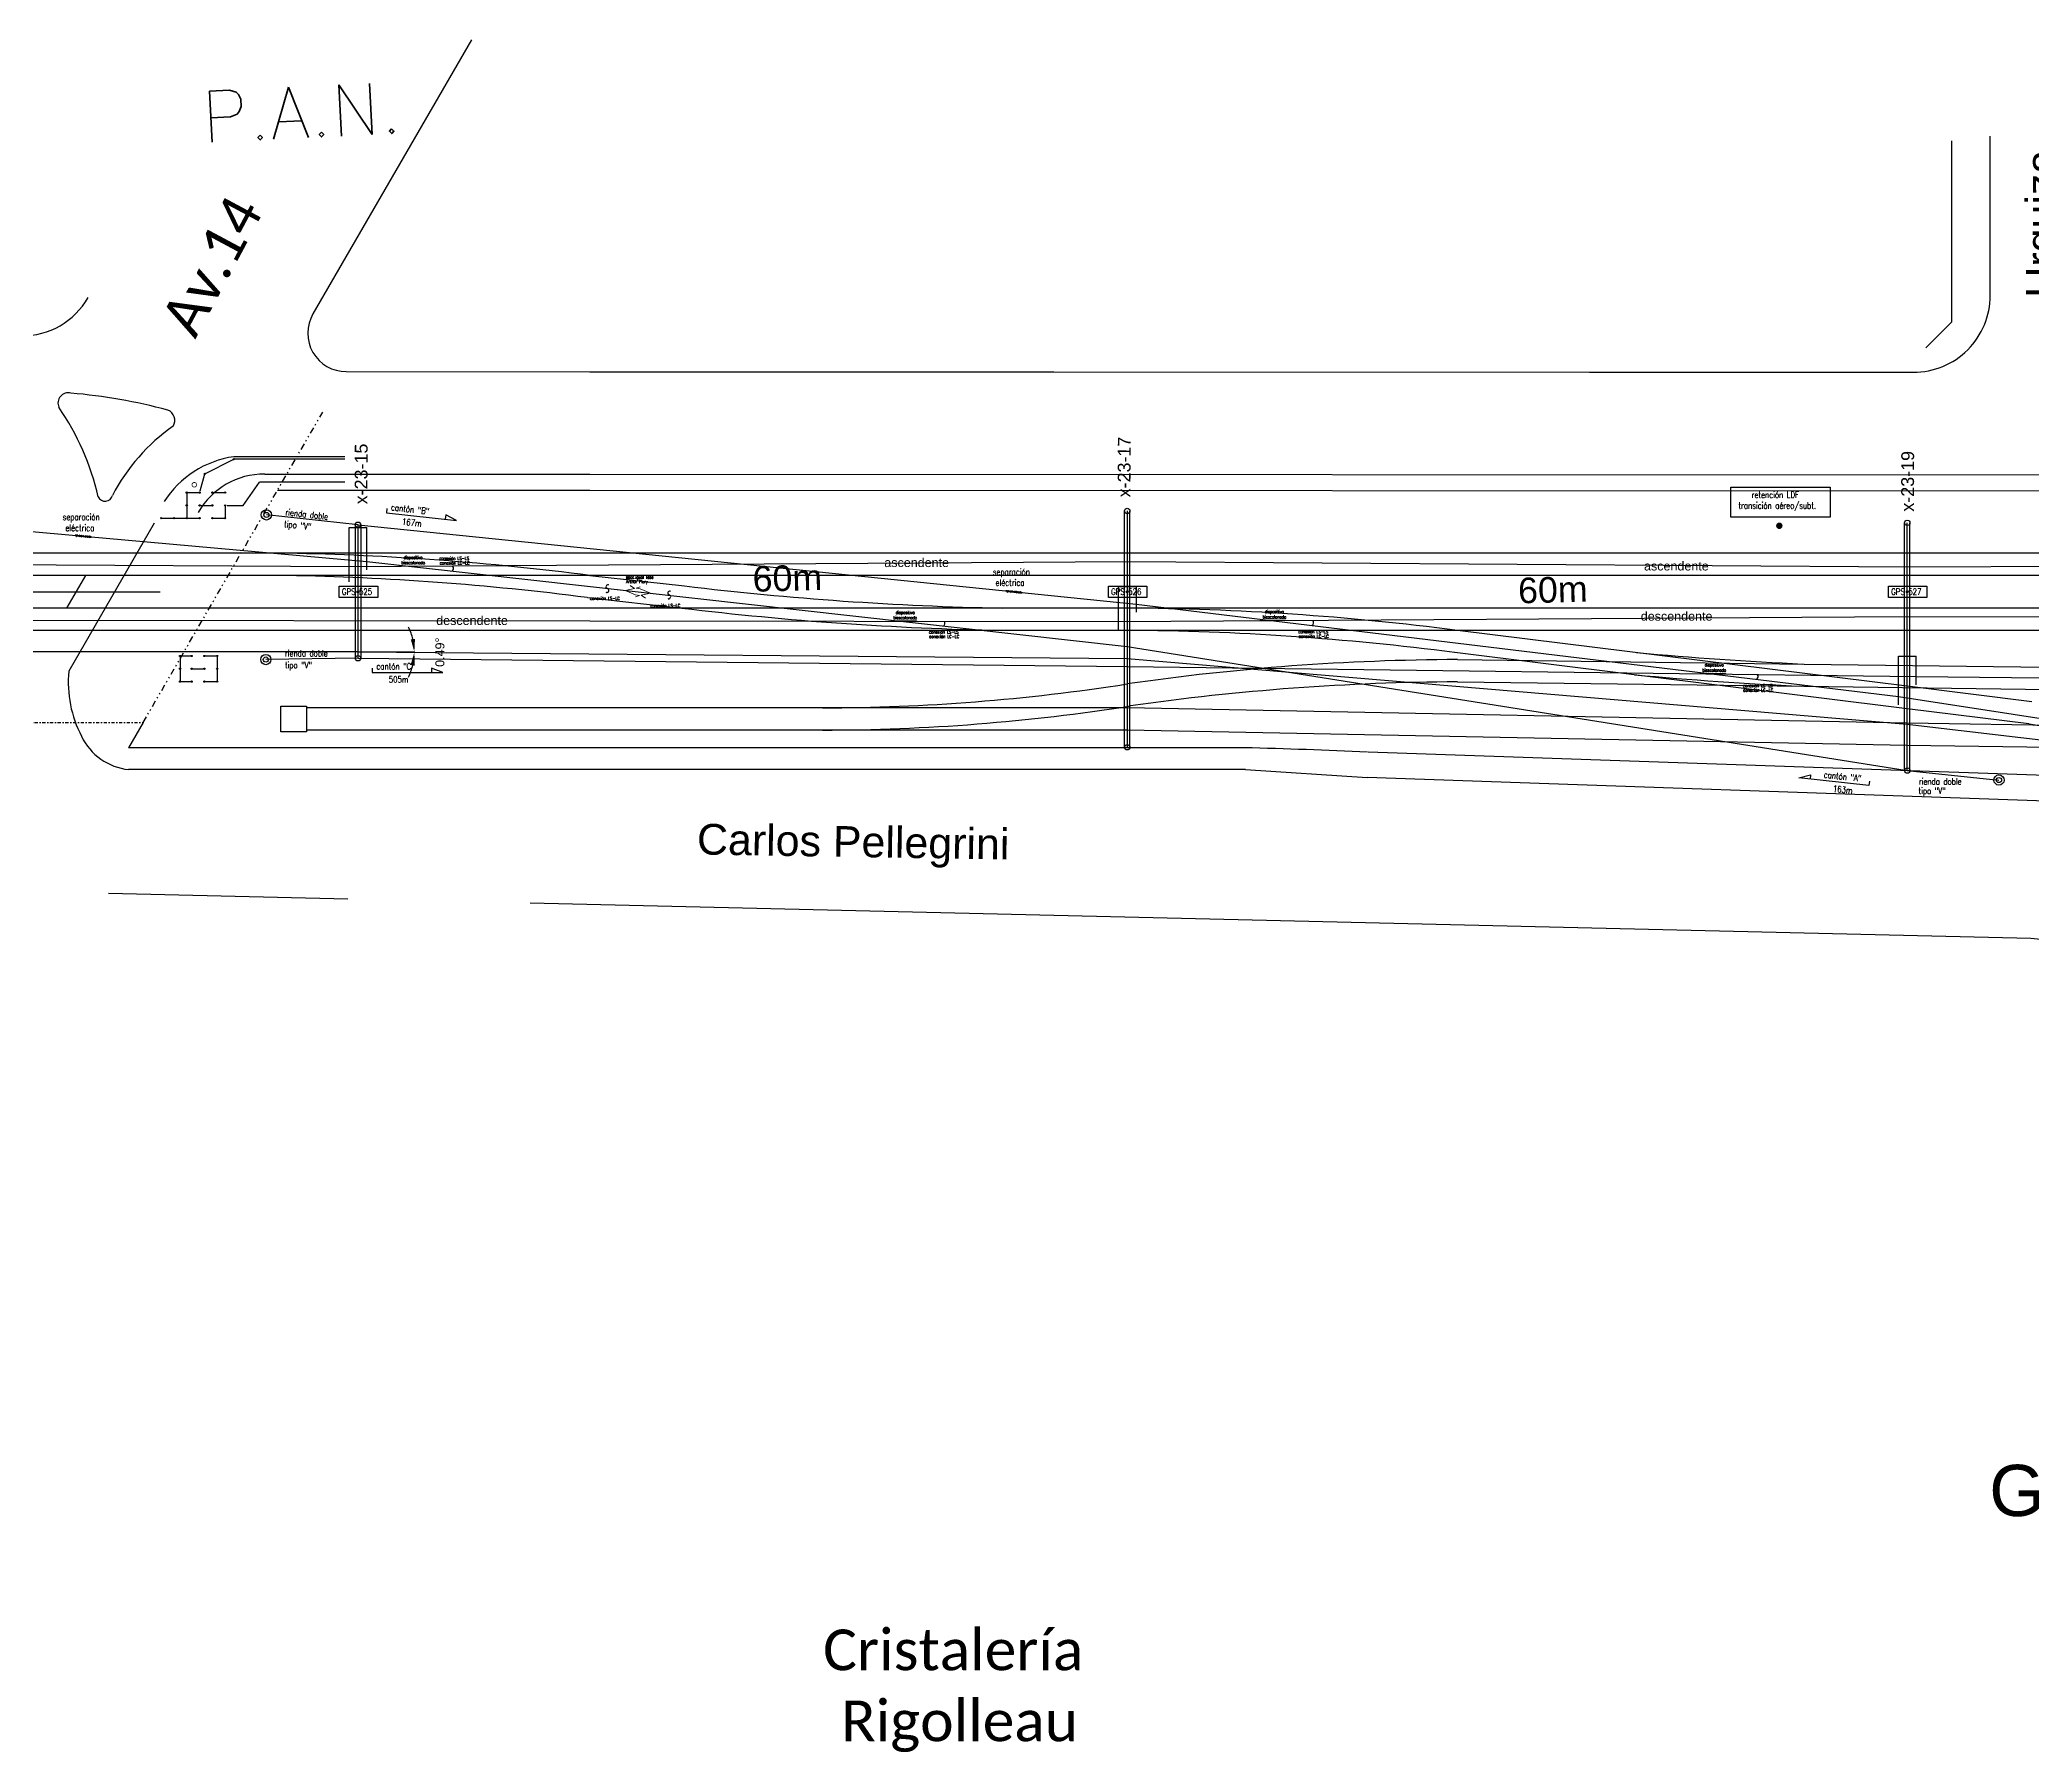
# Model space of a CAD drawing. Header units: millimetres. Extents: x 1022 to 1719, y 1617 to 1798.
# Drawn here: x 1106.4 to 1262, y 1619.8 to 1753.5 of the extents above; entities that cross this region are included whole.
import ezdxf

# ---------------------------------------------------------------- set-up
doc = ezdxf.new("R2010")
doc.units = ezdxf.units.MM
for name, pattern in [('CENTER', [50.8, 31.75, -6.35, 6.35, -6.35]), ('DASHDOT2', [0.5, 0.25, -0.125, 0, -0.125]), ('DIVIDE', [1.25, 0.5, -0.25, 0, -0.25, 0, -0.25])]:
    doc.linetypes.add(name, pattern=pattern)
doc.layers.add('02 L d C', color=7, linetype='Continuous', lineweight=5)
for name, color, linetype in [('CALLES', 8, 'Continuous'), ('LIMITE', 8, 'DASHDOT2'), ('LINEA_02', 8, 'Continuous'), ('longitud vano', 7, 'Continuous'), ('n° de postación', 1, 'Continuous'), ('pórticos', 4, 'Continuous'), ('seccionador misma fase', 7, 'Continuous'), ('textos', 7, 'Continuous'), ('Textos catenaria', 7, 'Continuous'), ('TITULOS', 8, 'DIVIDE'), ('vías', 8, 'Continuous')]:
    doc.layers.add(name, color=color, linetype=linetype)
doc.styles.add('progresivas', font='calibri.ttf')
doc.styles.add('ROMANS', font='arial.ttf', dxfattribs={"width": 0.7})
doc.styles.add('SANS', font='sanss___.ttf')
doc.styles.add('SIMPLEX', font='simplex.shx', dxfattribs={"width": 0.75})
doc.linetypes.add('FENCELINE1', pattern='A,6.35,-2.54,[133,ltypeshp.shx,S=2.54,R=0,X=-2.54,Y=0],-2.54,25.4', length=36.83)
doc.linetypes.add('FENCELINE2', pattern='A,0.25,-0.1,[132,ltypeshp.shx,S=0.1,R=0,X=-0.1,Y=0],-0.1,1', length=1.45)
doc.dimstyles.new('COTA-100', dxfattribs={"dimtxt": 0.7, "dimasz": 1, "dimexe": 0, "dimexo": 0, "dimgap": 0.25, "dimtad": 1, "dimzin": 0, "dimdsep": 46, "dimtxsty": 'SANS', "dimcen": 0.5, "dimclrd": 256, "dimclre": 256, "dimclrt": 256, "dimazin": 0, "dimtm": 1e-09, "dimtfac": 0.714286, "dimtmove": 2, "dimatfit": 2, "dimfxl": 0, "dimtolj": 1, "dimtzin": 0, "dimarcsym": 0})

# ---------------------------------------------------------------- blocks, each defined once
blk = doc.blocks.new('esquinero')
for p, q in [((-4.27, 0.66), (-2, 1.8)), ((6.66, 2), (-2, 2)), ((6.66, 1.8), (-2, 1.8)), ((-4.64, -0.66), (-4.27, 0.66)), ((-5.68, -0.8), (-5.68, -1.8)), ((-5.68, -0.8), (-4.68, -0.8)), ((-3.68, -0.8), (-2.68, -0.8)), ((-7.68, -2.8), (-6.68, -2.8)), ((-6.68, -2.8), (-5.68, -2.8)), ((-5.68, -1.8), (-5.68, -2.8)), ((-5.68, -2.8), (-4.68, -2.8)), ((-4.68, -1.8), (-3.68, -1.8)), ((-3.68, -2.8), (-2.68, -2.8)), ((-2.68, -1.8), (-2.68, -2.8))]:
    blk.add_line(p, q)
at = {"linetype": 'FENCELINE1', "ltscale": 15}
for p, q in [((-1.28, -1.8), (0, 0)), ((6.66, 0), (0, 0)), ((-2.53, -1.8), (-1.28, -1.8))]:
    blk.add_line(p, q, dxfattribs=at)
at = {"const_width": 0.06}
blk.add_lwpolyline([(-5.27, -0.19, 1), (-4.91, -0.19, 1)], format="xyb", close=True, dxfattribs=at)
for centre in [(-2, 1.8), (-4.27, 0.66), (-5.68, -0.8), (-4.68, -0.8), (-3.68, -0.8), (-2.68, -0.8), (-7.68, -2.8), (-6.68, -2.8), (-5.68, -1.8), (-5.68, -2.8), (-4.68, -1.8), (-4.68, -2.8), (-3.68, -1.8), (-3.68, -2.8), (-2.68, -1.8), (-2.68, -2.8)]:
    blk.add_circle(centre, 0.05)
blk.add_arc((-0.9, -5.7), 7.78, 98.177, 147.3275)
blk = doc.blocks.new('secc Arthur Flury')
at = {"layer": 'seccionador misma fase', "lineweight": 18}
for p, q in [((0, 0), (0.61, 0)), ((0.61, 0), (1.32, 0.22)), ((0.61, 0), (1.45, -0.26)), ((1.32, 0.22), (0.96, 0.42)), ((1.45, 0.26), (1.74, 0.42)), ((1.45, 0.26), (1.75, 0.26)), ((2.59, 0), (1.75, 0.26)), ((2.59, 0), (1.88, -0.22)), ((2.59, 0), (3.2, 0)), ((1.75, -0.26), (1.45, -0.26)), ((1.75, -0.26), (1.46, -0.42)), ((1.88, -0.22), (2.24, -0.42))]:
    blk.add_line(p, q, dxfattribs=at)
blk = doc.blocks.new('Separación de fase 2 aisladores orgánicos 33kV')
for p, q in [((0, 20), (0, -20)), ((7, 20), (0, 20)), ((8, 19), (8, -19)), ((67, 24), (10, 16)), ((68, 25), (68, 25)), ((69, 26), (99, 26)), ((70, -12), (70, 12)), ((150, 17), (75, 17)), ((95, 8), (95, -8)), ((95, 8), (225, 8)), ((150, 27), (100, 27)), ((100, 27), (100, 27)), ((150, 27), (150, 17)), ((169, 19), (169, 9)), ((169, 19), (229, 19)), ((169, 9), (229, 9)), ((187, 9), (187, 8)), ((203, 9), (203, 8)), ((225, 8), (225, -8)), ((229, 19), (232, 16)), ((229, 9), (229, -10)), ((232, 16), (292, 16)), ((292, 16), (292, -16)), ((297, 16), (324, 16)), ((297, 16), (297, -16)), ((327, 52), (324, 16)), ((324, 16), (324, -16)), ((332, 52), (334, 16)), ((334, 16), (356, 16)), ((334, 16), (334, -16)), ((359, 52), (356, 16)), ((356, 16), (356, -16)), ((364, 52), (366, 16)), ((366, 16), (388, 16)), ((366, 16), (366, -16)), ((391, 52), (388, 16)), ((388, 16), (388, -16)), ((396, 52), (398, 16)), ((398, 16), (420, 16)), ((398, 16), (398, -16)), ((423, 52), (420, 16)), ((420, 16), (420, -16)), ((428, 52), (430, 16)), ((430, 16), (452, 16)), ((430, 16), (430, -16)), ((455, 52), (452, 16)), ((452, 16), (452, -16)), ((460, 52), (462, 16)), ((462, 16), (484, 16)), ((462, 16), (462, -16)), ((487, 52), (484, 16)), ((484, 16), (484, -16)), ((492, 52), (494, 16)), ((494, 16), (516, 16)), ((494, 16), (494, -16)), ((519, 52), (516, 16)), ((516, 16), (516, -16)), ((524, 52), (526, 16)), ((526, 16), (553, 16)), ((526, 16), (526, -16)), ((553, 16), (553, -16)), ((558, 16), (618, 16)), ((558, 16), (558, -16)), ((634, 7), (618, 16)), ((694, 7), (634, 7)), ((642, 19), (642, 9)), ((642, 19), (702, 19)), ((642, 9), (702, 9)), ((668, 0), (668, 0)), ((694, 7), (694, -7)), ((702, 19), (705, 16)), ((702, 9), (702, -10)), ((705, 16), (765, 16)), ((765, 16), (765, -16)), ((770, 16), (797, 16)), ((770, 16), (770, -16)), ((800, 52), (797, 16)), ((797, 16), (797, -16)), ((805, 52), (807, 16)), ((807, 16), (829, 16)), ((807, 16), (807, -16)), ((832, 52), (829, 16)), ((829, 16), (829, -16)), ((837, 52), (839, 16)), ((839, 16), (861, 16)), ((839, 16), (839, -16)), ((864, 52), (861, 16)), ((861, 16), (861, -16)), ((869, 52), (871, 16)), ((871, 16), (893, 16)), ((871, 16), (871, -16)), ((896, 52), (893, 16)), ((893, 16), (893, -16)), ((901, 52), (903, 16)), ((903, 16), (925, 16)), ((903, 16), (903, -16)), ((928, 52), (925, 16)), ((925, 16), (925, -16)), ((933, 52), (935, 16)), ((935, 16), (957, 16)), ((935, 16), (935, -16)), ((960, 52), (957, 16)), ((957, 16), (957, -16)), ((965, 52), (967, 16)), ((967, 16), (989, 16)), ((967, 16), (967, -16)), ((992, 52), (989, 16)), ((989, 16), (989, -16)), ((997, 52), (999, 16)), ((999, 16), (1026, 16)), ((999, 16), (999, -16)), ((1026, 16), (1026, -16)), ((1031, 16), (1091, 16)), ((1031, 16), (1031, -16)), ((1107, 7), (1091, 16)), ((1167, 7), (1107, 7)), ((1116, 27), (1116, 17)), ((1116, 27), (1166, 27)), ((1116, 17), (1131, 17)), ((1130, 27), (1130, 17)), ((1141, 0), (1141, 0)), ((1151, 17), (1191, 17)), ((1152, 27), (1152, 17)), ((1166, 27), (1166, 27)), ((1197, 26), (1167, 26)), ((1167, 7), (1167, -7)), ((1196, -12), (1196, 12)), ((1198, 25), (1198, 25)), ((1199, 24), (1256, 16)), ((1258, 19), (1258, -19)), ((1259, 20), (1266, 20)), ((1266, 20), (1266, -20)), ((7, -20), (0, -20)), ((67, -24), (10, -16)), ((68, -25), (68, -25)), ((69, -26), (99, -26)), ((150, -17), (75, -17)), ((95, -8), (225, -8)), ((100, -28), (100, -27)), ((150, -28), (100, -28)), ((150, -28), (150, -17)), ((169, -10), (169, -20)), ((169, -10), (229, -10)), ((169, -20), (229, -20)), ((187, -8), (187, -10)), ((187, -20), (187, -31)), ((187, -31), (203, -31)), ((203, -8), (203, -10)), ((203, -20), (203, -31)), ((229, -20), (232, -16)), ((232, -16), (292, -16)), ((297, -16), (324, -16)), ((327, -53), (324, -16)), ((332, -53), (334, -16)), ((334, -16), (356, -16)), ((359, -53), (356, -16)), ((364, -53), (366, -16)), ((366, -16), (388, -16)), ((391, -53), (388, -16)), ((396, -53), (398, -16)), ((398, -16), (420, -16)), ((423, -53), (420, -16)), ((428, -53), (430, -16)), ((430, -16), (452, -16)), ((455, -53), (452, -16)), ((460, -53), (462, -16)), ((462, -16), (484, -16)), ((487, -53), (484, -16)), ((492, -53), (494, -16)), ((494, -16), (516, -16)), ((519, -53), (516, -16)), ((524, -53), (526, -16)), ((526, -16), (553, -16)), ((558, -16), (618, -16)), ((634, -7), (618, -16)), ((694, -7), (634, -7)), ((642, -10), (642, -20)), ((642, -10), (702, -10)), ((642, -20), (702, -20)), ((660, -20), (660, -31)), ((660, -31), (676, -31)), ((676, -20), (676, -31)), ((702, -20), (705, -16)), ((705, -16), (765, -16)), ((770, -16), (797, -16)), ((800, -53), (797, -16)), ((805, -53), (807, -16)), ((807, -16), (829, -16)), ((832, -53), (829, -16)), ((837, -53), (839, -16)), ((839, -16), (861, -16)), ((864, -53), (861, -16)), ((869, -53), (871, -16)), ((871, -16), (893, -16)), ((896, -53), (893, -16)), ((901, -53), (903, -16)), ((903, -16), (925, -16)), ((928, -53), (925, -16)), ((933, -53), (935, -16)), ((935, -16), (957, -16)), ((960, -53), (957, -16)), ((965, -53), (967, -16)), ((967, -16), (989, -16)), ((992, -53), (989, -16)), ((997, -53), (999, -16)), ((999, -16), (1026, -16)), ((1031, -16), (1091, -16)), ((1107, -7), (1091, -16)), ((1167, -7), (1107, -7)), ((1116, -28), (1116, -17)), ((1116, -17), (1131, -17)), ((1116, -28), (1166, -28)), ((1130, -28), (1130, -17)), ((1151, -17), (1191, -17)), ((1152, -28), (1152, -17)), ((1166, -28), (1166, -27)), ((1197, -26), (1167, -26)), ((1198, -25), (1198, -25)), ((1199, -24), (1256, -16)), ((1259, -20), (1266, -20))]:
    blk.add_line(p, q)
at = {"linetype": 'Continuous'}
for p, q in [((110, 40), (108, 39)), ((108, 28), (108, 39)), ((142, 28), (108, 28)), ((110, 40), (140, 40)), ((110, 28), (110, 27)), ((116, 28), (116, 39)), ((116, 17), (116, 8)), ((134, 28), (134, 39)), ((134, 8), (134, 17)), ((142, 39), (140, 40)), ((140, 27), (140, 28)), ((142, 28), (142, 39)), ((1124, 39), (1126, 40)), ((1124, 28), (1124, 39)), ((1124, 28), (1158, 28)), ((1156, 40), (1126, 40)), ((1126, 27), (1126, 28)), ((1131, -28), (1131, 27)), ((1132, 28), (1132, 39)), ((1132, -28), (1132, 27)), ((1150, 28), (1150, 39)), ((1150, 27), (1150, -28)), ((1151, 27), (1151, -28)), ((1156, 40), (1158, 39)), ((1156, 28), (1156, 27)), ((1158, 28), (1158, 39)), ((108, -29), (110, -28)), ((108, -29), (108, -42)), ((108, -42), (110, -44)), ((110, -44), (140, -44)), ((115, -44), (115, -70)), ((115, -70), (135, -70)), ((115, -70), (116, -72)), ((115, -70), (116, -72)), ((116, -8), (116, -17)), ((116, -42), (116, -29)), ((116, -44), (116, -71)), ((116, -72), (134, -72)), ((123, -60), (127, -60)), ((123, -64), (127, -64)), ((134, -17), (134, -8)), ((134, -42), (134, -29)), ((134, -71), (134, -44)), ((134, -72), (135, -70)), ((135, -70), (135, -44)), ((140, -28), (142, -29)), ((140, -44), (142, -42)), ((142, -29), (142, -42)), ((1126, -28), (1124, -29)), ((1124, -29), (1124, -42)), ((1126, -44), (1124, -42)), ((1156, -44), (1126, -44)), ((1131, -70), (1131, -44)), ((1151, -70), (1131, -70)), ((1132, -72), (1131, -70)), ((1132, -42), (1132, -29)), ((1132, -71), (1132, -44)), ((1150, -72), (1132, -72)), ((1143, -60), (1139, -60)), ((1143, -64), (1139, -64)), ((1149, -42), (1149, -29)), ((1150, -44), (1150, -71)), ((1151, -70), (1150, -72)), ((1151, -70), (1150, -72)), ((1151, -44), (1151, -70)), ((1158, -29), (1156, -28)), ((1158, -42), (1156, -44)), ((1158, -29), (1158, -42))]:
    blk.add_line(p, q, dxfattribs=at)
at = {"linetype": 'CENTER'}
for p, q in [((119, -62), (131, -62)), ((1147, -62), (1135, -62))]:
    blk.add_line(p, q, dxfattribs=at)
for centre in [(195, 0), (668, 0)]:
    blk.add_circle(centre, 0.195)
for centre, radius, start, end in [((7, 19), 1, 359.99999, 89.99999), ((10, 18), 2, 179.99999, 275.49999), ((67, 25), 1, 275.49999, 359.99999), ((69, 25), 1, 89.99999, 179.99999), ((75, 12), 5, 89.99999, 179.99999), ((99, 27), 1, 269.99999, 349.99999), ((195, 19), 13.6, 359.99999, 179.99999), ((295, 16), 2.5, 359.99999, 179.99999), ((329, 52), 2.5, 359.99999, 179.99999), ((361, 52), 2.5, 359.99999, 179.99999), ((393, 52), 2.5, 359.99999, 179.99999), ((425, 52), 2.5, 359.99999, 179.99999), ((457, 52), 2.5, 359.99999, 179.99999), ((489, 52), 2.5, 359.99999, 179.99999), ((521, 52), 2.5, 359.99999, 179.99999), ((556, 16), 2.5, 359.99999, 179.99999), ((668, 19), 13.6, 359.99999, 179.99999), ((768, 16), 2.5, 359.99999, 179.99999), ((802, 52), 2.5, 359.99999, 179.99999), ((834, 52), 2.5, 359.99999, 179.99999), ((866, 52), 2.5, 359.99999, 179.99999), ((898, 52), 2.5, 359.99999, 179.99999), ((930, 52), 2.5, 359.99999, 179.99999), ((962, 52), 2.5, 359.99999, 179.99999), ((994, 52), 2.5, 359.99999, 179.99999), ((1029, 16), 2.5, 359.99999, 179.99999), ((1167, 27), 1, 189.99999, 269.99999), ((1191, 12), 5, 359.99999, 89.99999), ((1197, 25), 1, 359.99999, 89.99999), ((1199, 25), 1, 179.99999, 264.49999), ((1256, 18), 2, 264.49999, 359.99999), ((1259, 19), 1, 89.99999, 179.99999), ((7, -19), 1, 269.99999, 359.99999), ((10, -18), 2, 84.49999, 179.99999), ((67, -25), 1, 359.99999, 84.49999), ((69, -25), 1, 179.99999, 269.99999), ((75, -12), 5, 179.99999, 269.99999), ((99, -27), 1, 9.99999, 89.99999), ((295, -16), 2.5, 179.99999, 359.99999), ((329, -53), 2.5, 179.99999, 359.99999), ((361, -53), 2.5, 179.99999, 359.99999), ((393, -53), 2.5, 179.99999, 359.99999), ((425, -53), 2.5, 179.99999, 359.99999), ((457, -53), 2.5, 179.99999, 359.99999), ((489, -53), 2.5, 179.99999, 359.99999), ((521, -53), 2.5, 179.99999, 359.99999), ((556, -16), 2.5, 179.99999, 359.99999), ((768, -16), 2.5, 179.99999, 359.99999), ((802, -53), 2.5, 179.99999, 359.99999), ((834, -53), 2.5, 179.99999, 359.99999), ((866, -53), 2.5, 179.99999, 359.99999), ((898, -53), 2.5, 179.99999, 359.99999), ((930, -53), 2.5, 179.99999, 359.99999), ((962, -53), 2.5, 179.99999, 359.99999), ((994, -53), 2.5, 179.99999, 359.99999), ((1029, -16), 2.5, 179.99999, 359.99999), ((1167, -27), 1, 89.99999, 169.99999), ((1191, -12), 5, 269.99999, 359.99999), ((1197, -25), 1, 269.99999, 359.99999), ((1199, -25), 1, 95.49999, 179.99999), ((1256, -18), 2, 359.99999, 95.49999), ((1259, -19), 1, 179.99999, 269.99999)]:
    blk.add_arc(centre, radius, start, end)
at = {"linetype": 'Continuous'}
for centre, radius, start, end in [((112, -35), 7.55, 55.61574, 124.38424), ((112, -36), 7.55, 235.61574, 304.38424), ((125, -56), 28.2, 72.41204, 107.58795), ((125, -15), 28.2, 252.41204, 287.58795), ((123, -62), 2, 89.74766, 270.25236), ((127, -62), 2, 269.64313, 90.00001), ((138, -35), 7.55, 55.61574, 124.38424), ((138, -36), 7.55, 235.61574, 304.38424), ((1128, -35), 7.55, 55.61574, 124.38424), ((1128, -36), 7.55, 235.61574, 304.38424), ((1141, -56), 28.2, 72.41204, 107.58795), ((1141, -15), 28.2, 252.41204, 287.58795), ((1139, -62), 2, 89.99998, 270.35685), ((1143, -62), 2, 269.74763, 90.25233), ((1154, -35), 7.55, 55.61574, 124.38424), ((1154, -36), 7.55, 235.61574, 304.38424)]:
    blk.add_arc(centre, radius, start, end, dxfattribs=at)
for points, knots in [([(108, 39), (108, 39), (109, 39), (110, 40), (111, 40), (112, 40)], [0, 0, 0, 0, 0.211362, 0.6030755, 1, 1, 1, 1]), ([(112, 40), (112, 40), (114, 40), (115, 39), (116, 39)], [0, 0, 0, 0, 0.2323679, 1, 1, 1, 1]), ([(116, 39), (118, 39), (121, 40), (124, 40), (125, 40)], [0, 0, 0, 0, 0.4954575, 1, 1, 1, 1]), ([(125, 40), (125, 40), (127, 40), (130, 40), (132, 39), (134, 39)], [0, 0, 0, 0, 0.0700982, 0.5307884, 1, 1, 1, 1]), ([(134, 39), (134, 39), (136, 40), (137, 40), (138, 40)], [0, 0, 0, 0, 0.4954609, 1, 1, 1, 1]), ([(138, 40), (138, 40), (139, 40), (140, 40), (142, 39), (142, 39)], [0, 0, 0, 0, 0.0700963, 0.5307897, 1, 1, 1, 1]), ([(1128, 40), (1128, 40), (1127, 40), (1126, 40), (1124, 39), (1124, 39)], [0, 0, 0, 0, 0.0700963, 0.5307897, 1, 1, 1, 1]), ([(1132, 39), (1132, 39), (1130, 40), (1129, 40), (1128, 40)], [0, 0, 0, 0, 0.4954609, 1, 1, 1, 1]), ([(1141, 40), (1141, 40), (1139, 40), (1136, 40), (1134, 39), (1132, 39)], [0, 0, 0, 0, 0.0700982, 0.5307884, 1, 1, 1, 1]), ([(1150, 39), (1148, 39), (1145, 40), (1142, 40), (1141, 40)], [0, 0, 0, 0, 0.4954575, 1, 1, 1, 1]), ([(1154, 40), (1154, 40), (1152, 40), (1151, 39), (1150, 39)], [0, 0, 0, 0, 0.2323679, 1, 1, 1, 1]), ([(1158, 39), (1158, 39), (1157, 39), (1156, 40), (1155, 40), (1154, 40)], [0, 0, 0, 0, 0.211362, 0.6030755, 1, 1, 1, 1])]:
    blk.add_open_spline(points, degree=3, knots=knots, dxfattribs=at)
blk = doc.blocks.new('biescalonado')
at = {"color": 4}
for p, q in [((0.03, 0.04), (0, 0)), ((1.7, -1.06), (1.67, -1.1))]:
    blk.add_line(p, q, dxfattribs=at)
at = {"color": 4, "const_width": 0.0125}
for points in [[(-0.01, 0, 1), (0.01, 0, 1)], [(1.66, -1.1, 1), (1.67, -1.1, 1)]]:
    blk.add_lwpolyline(points, format="xyb", close=True, dxfattribs=at)
at = {"layer": '02 L d C', "color": 4}
blk.add_line((0.03, 0.04), (1.7, -1.06), dxfattribs=at)
blk = doc.blocks.new('*D25')
at = {"lineweight": -2, "transparency": 16777216}
blk.add_line((1131.24, 1705.71), (1135.64, 1705.71), dxfattribs=at)
for start, end in [(13.0523, 26.1046), (333.4085, 346.4608), (359.5131, 360)]:
    blk.add_arc((1131.24, 1705.71), 4.4, start, end, dxfattribs=at)
at = {"transparency": 16777216}
for points in [[(1135.69, 1706.73), (1135.36, 1706.69), (1135.64, 1705.71)], [(1135.35, 1704.7), (1135.68, 1704.66), (1135.64, 1705.68)]]:
    blk.add_solid(points, dxfattribs=at)
at = {"layer": 'Defpoints', "color": 0, "transparency": 16777216}
for p in [(1064.58, 1705.71), (1131.24, 1705.71), (1131.24, 1705.71), (1135.64, 1705.69), (1191.34, 1705.2)]:
    blk.add_point(p, dxfattribs=at)
at = {"transparency": 16777216, "insert": (1137.64, 1705.69), "char_height": 0.7, "attachment_point": 5, "rotation": 89.7565, "style": 'SANS'}
blk.add_mtext('\\A1;0.49°', dxfattribs=at)

msp = doc.modelspace()

# ---------------------------------------------------------------- linework, layer by layer
for p, q in [((1131.237, 1715.643), (1124.078, 1716.412)), ((1135.434, 1712.425), (1135.434, 1712.375)), ((1109.942, 1711.673), (1108.498, 1709.178)), ((1129.763, 1710.836), (1132.774, 1710.836)), ((1129.763, 1709.973), (1129.763, 1710.836)), ((1132.774, 1710.836), (1132.774, 1709.973)), ((1189.863, 1710.835), (1192.874, 1710.835)), ((1189.863, 1709.972), (1189.863, 1710.835)), ((1192.874, 1710.835), (1192.874, 1709.972)), ((1250.813, 1710.834), (1253.824, 1710.834)), ((1250.813, 1709.971), (1250.813, 1710.834)), ((1253.824, 1710.834), (1253.824, 1709.971)), ((1102.642, 1710.403), (1115.771, 1710.403)), ((1132.774, 1709.973), (1129.763, 1709.973)), ((1192.874, 1709.972), (1189.863, 1709.972)), ((1253.824, 1709.971), (1250.813, 1709.971)), ((1173.88, 1708.133), (1173.88, 1708.083)), ((1202.723, 1708.19), (1202.723, 1708.14)), ((1131.237, 1705.713), (1064.584, 1705.713)), ((1117.337, 1705.393), (1117.337, 1703.393)), ((1117.337, 1705.393), (1118.237, 1705.393)), ((1119.237, 1705.393), (1120.237, 1705.393)), ((1120.237, 1705.393), (1120.237, 1703.393)), ((1131.237, 1705.213), (1124.037, 1705.113)), ((1131.237, 1705.713), (1191.337, 1705.202)), ((1191.337, 1705.202), (1252.287, 1700.071)), ((1117.337, 1703.393), (1118.237, 1703.393)), ((1118.237, 1704.393), (1119.237, 1704.393)), ((1119.237, 1703.393), (1120.237, 1703.393)), ((1237.088, 1704.037), (1237.088, 1703.987)), ((1262.009, 1701.819), (1252.287, 1703.027)), ((1261.794, 1700.093), (1252.287, 1701.273)), ((1252.287, 1700.071), (1278.754, 1696.948)), ((1252.287, 1696.441), (1259.449, 1695.703))]:
    msp.add_line(p, q)
at = {"color": 7}
for p, q in [((1133.489, 1716.91), (1133.453, 1716.57)), ((1133.453, 1716.57), (1138.943, 1715.987)), ((1138.087, 1716.423), (1138.051, 1716.082)), ((1138.943, 1715.987), (1138.087, 1716.423)), ((1132.352, 1704.445), (1132.352, 1704.103)), ((1132.352, 1704.103), (1137.873, 1704.103)), ((1137.873, 1704.103), (1136.976, 1704.445)), ((1136.976, 1704.445), (1136.976, 1704.103)), ((1243.801, 1695.864), (1244.729, 1696.11)), ((1249.291, 1695.281), (1243.801, 1695.864)), ((1244.729, 1696.11), (1244.693, 1695.769)), ((1249.327, 1695.622), (1249.291, 1695.281))]:
    msp.add_line(p, q, dxfattribs=at)
at = {"color": 5}
for p, q in [((1252.287, 1703.027), (1217.137, 1707.391)), ((1252.287, 1701.273), (1216.922, 1705.665)), ((1244.236, 1704.764), (1277.287, 1704.34)), ((1244.214, 1703.024), (1277.264, 1702.601))]:
    msp.add_line(p, q, dxfattribs=at)
msp.add_lwpolyline([(1238.488, 1718.566), (1246.272, 1718.566), (1246.272, 1716.224), (1238.488, 1716.224)], close=True)
at = {"color": 3}
msp.add_lwpolyline([(1131.237, 1715.643), (1192.037, 1709.432), (1251.587, 1702.234), (1278.81, 1698.024), (1296.181, 1694.387)], dxfattribs=at)
at = {"color": 7, "const_width": 0.25}
msp.add_lwpolyline([(1242.162, 1715.561, 1), (1242.412, 1715.561, 1)], format="xyb", close=True, dxfattribs=at)
at = {"const_width": 0.05}
for points in [[(1138.616, 1712.391, -1), (1138.666, 1712.392, -1)], [(1138.59, 1712.037, -1), (1138.64, 1712.039, -1)], [(1150.777, 1710.955, 1), (1150.825, 1710.942, 1)], [(1150.621, 1710.369, 1), (1150.669, 1710.356, 1)], [(1155.456, 1709.874, 1), (1155.504, 1709.862, 1)], [(1155.611, 1710.461, 1), (1155.66, 1710.448, 1)], [(1176.967, 1707.745, 1), (1177.014, 1707.731, 1)], [(1177.034, 1708.093, 1), (1177.082, 1708.078, 1)], [(1205.768, 1707.798, 1), (1205.816, 1707.784, 1)], [(1205.836, 1708.146, 1), (1205.883, 1708.131, 1)], [(1252.262, 1704.661, 1), (1252.312, 1704.661, 1)], [(1191.311, 1703.212, 1), (1191.361, 1703.212, 1)], [(1240.491, 1703.587, 1), (1240.539, 1703.572, 1)], [(1240.559, 1703.934, 1), (1240.607, 1703.92, 1)], [(1252.262, 1702.921, 1), (1252.312, 1702.921, 1)], [(1191.312, 1701.392, 1), (1191.362, 1701.392, 1)], [(1252.262, 1701.281, 1), (1252.312, 1701.281, 1)], [(1252.262, 1700.141, 1), (1252.312, 1700.141, 1)], [(1252.262, 1698.401, 1), (1252.312, 1698.401, 1)]]:
    msp.add_lwpolyline(points, format="xyb", close=True, dxfattribs=at)
for centre, radius in [((1124.078, 1716.412), 0.4), ((1124.078, 1716.412), 0.2), ((1131.237, 1710.403), 0.0747), ((1191.337, 1710.402), 0.0747), ((1252.287, 1710.401), 0.0747), ((1117.337, 1705.393), 0.05), ((1118.237, 1705.393), 0.05), ((1119.237, 1705.393), 0.05), ((1120.237, 1705.393), 0.05), ((1124.037, 1705.113), 0.4), ((1124.037, 1705.113), 0.2), ((1117.337, 1704.393), 0.05), ((1117.337, 1703.393), 0.05), ((1118.237, 1704.393), 0.05), ((1118.237, 1703.393), 0.05), ((1119.237, 1704.393), 0.05), ((1119.237, 1703.393), 0.05), ((1120.237, 1704.393), 0.05), ((1120.237, 1703.393), 0.05), ((1259.449, 1695.703), 0.4), ((1259.449, 1695.703), 0.2)]:
    msp.add_circle(centre, radius)
for centre, radius, start, end in [((1138.459, 1712.227), 0.245, 309.52781, 42.17696), ((1150.762, 1710.802), 0.152, 75.13453, 255.13453), ((1150.684, 1710.509), 0.152, 255.13453, 75.13453), ((1155.596, 1710.308), 0.152, 75.13453, 255.13453), ((1155.519, 1710.015), 0.152, 255.13453, 75.13453), ((1176.858, 1707.944), 0.245, 302.67747, 35.32663), ((1205.66, 1707.997), 0.245, 302.67747, 35.32663), ((1240.383, 1703.785), 0.245, 302.67747, 35.32663), ((1306.284, 1995.451), 298.69, 261.4378, 266.28444)]:
    msp.add_arc(centre, radius, start, end)
at = {"color": 5}
for centre, radius, start, end in [((1189.997, 1497.167), 211.97, 82.64384, 89.63781), ((1189.997, 1497.167), 210.23, 82.64384, 89.63781), ((1258.391, 2009.161), 304.729, 264.8683, 267.31877), ((1258.391, 2009.161), 306.469, 264.8683, 267.31877)]:
    msp.add_arc(centre, radius, start, end, dxfattribs=at)
at = {"layer": 'CALLES'}
for p, q in [((1140.106, 1753.517), (1127.717, 1732.105)), ((1255.765, 1731.496), (1255.764, 1745.638)), ((1258.765, 1733.556), (1258.764, 1745.992)), ((1253.725, 1729.456), (1255.765, 1731.496)), ((1130.312, 1727.603), (1149.353, 1727.596)), ((1149.353, 1727.598), (1176.907, 1727.588)), ((1176.907, 1727.588), (1185.602, 1727.585)), ((1185.602, 1727.585), (1227.447, 1727.57)), ((1227.447, 1727.57), (1239.289, 1727.566)), ((1239.289, 1727.566), (1252.998, 1727.561)), ((1123.947, 1719.606), (1149.353, 1719.594)), ((1149.353, 1719.596), (1293.082, 1719.525)), ((1115.323, 1715.755), (1108.637, 1704.202)), ((1114.451, 1700.194), (1113.31, 1698.223)), ((1149.353, 1696.522), (1113.31, 1696.523)), ((1200.59, 1696.522), (1149.353, 1696.522)), ((1200.59, 1696.522), (1210.081, 1695.891)), ((1294.892, 1692.955), (1210.081, 1695.891)), ((1111.741, 1686.87), (1130.435, 1686.433)), ((1144.7, 1686.1), (1261.949, 1683.359)), ((1261.949, 1683.359), (1287.787, 1680.714))]:
    msp.add_line(p, q, dxfattribs=at)
for centre, radius, start, end in [((1104.959, 1736.387), 6, 270.02521, 329.94419), ((1252.765, 1733.556), 6, 269.97184, 0.00088), ((1130.313, 1730.603), 3, 149.94419, 269.97184), ((1108.597, 1725.149), 0.8, 74.77099, 204.27309), ((1090.651, 1713.08), 20.838, 13.16679, 34.29016), ((1105.234, 1683.098), 42.972, 74.95793, 85.23023), ((1125.451, 1711.004), 15.077, 125.03101, 152.64563), ((1116.05, 1723.796), 0.87, 329.15981, 67.23155), ((1123.944, 1713.606), 6, 89.97184, 149.94419), ((1111.483, 1718.073), 0.594, 204.42239, 346.32721), ((1117.677, 1703.346), 9.08, 174.59266, 207.72459), ((1113.783, 1701.083), 4.585, 205.32952, 264.07789)]:
    msp.add_arc(centre, radius, start, end, dxfattribs=at)
at = {"layer": 'LIMITE'}
msp.add_line((1090.97, 1700.232), (1114.451, 1700.194), dxfattribs=at)
at = {"layer": 'LINEA_02', "linetype": 'FENCELINE2', "ltscale": 0.25}
for p, q in [((1124.96, 1718.356), (1149.353, 1718.344)), ((1149.353, 1718.346), (1278.701, 1718.283)), ((1149.353, 1698.222), (1113.31, 1698.223)), ((1200.59, 1698.222), (1149.353, 1698.222)), ((1295.152, 1694.948), (1210.15, 1697.889))]:
    msp.add_line(p, q, dxfattribs=at)
at = {"layer": 'LINEA_02'}
for p, q in [((1125.207, 1701.473), (1127.207, 1701.473)), ((1125.207, 1699.473), (1125.207, 1701.473)), ((1127.207, 1701.473), (1127.207, 1699.473)), ((1127.207, 1699.473), (1125.207, 1699.473))]:
    msp.add_line(p, q, dxfattribs=at)
at = {"layer": 'LINEA_02', "linetype": 'FENCELINE2', "ltscale": 0.25}
msp.add_arc((1188.035, 1197.991), 500.387, 87.47059, 88.57174, dxfattribs=at)
at = {"layer": 'pórticos', "color": 5}
for p, q in [((1130.537, 1711.193), (1130.537, 1715.433)), ((1130.537, 1715.433), (1131.937, 1715.433)), ((1131.937, 1712.113), (1131.937, 1715.433)), ((1190.637, 1710.812), (1190.637, 1707.452)), ((1190.637, 1710.812), (1192.037, 1710.812)), ((1191.337, 1710.812), (1191.337, 1705.562)), ((1192.037, 1710.812), (1192.037, 1708.822)), ((1251.587, 1701.581), (1251.587, 1705.371)), ((1251.587, 1705.371), (1252.987, 1705.371)), ((1252.987, 1703.151), (1252.987, 1705.371))]:
    msp.add_line(p, q, dxfattribs=at)
at = {"layer": 'pórticos'}
for p, q in [((1131.027, 1715.643), (1131.027, 1705.213)), ((1131.237, 1705.213), (1131.237, 1715.643)), ((1131.447, 1715.643), (1131.447, 1705.213)), ((1191.127, 1698.263), (1191.127, 1716.722)), ((1191.337, 1716.722), (1191.337, 1698.262)), ((1191.547, 1698.263), (1191.547, 1716.722)), ((1252.077, 1696.441), (1252.077, 1715.791)), ((1252.287, 1696.441), (1252.287, 1715.791)), ((1252.497, 1696.441), (1252.497, 1715.791))]:
    msp.add_line(p, q, dxfattribs=at)
for centre in [(1131.237, 1715.643), (1191.337, 1716.722), (1252.287, 1715.791), (1131.237, 1705.213), (1191.337, 1698.262), (1252.287, 1696.441)]:
    msp.add_circle(centre, 0.21, dxfattribs=at)
at = {"layer": 'TITULOS'}
msp.add_line((1114.451, 1700.194), (1128.483, 1724.444), dxfattribs=at)
at = {"layer": 'vías'}
for p, q in [((1149.353, 1713.412), (1022.329, 1713.414)), ((1718.938, 1713.404), (1149.353, 1713.412)), ((1718.938, 1711.664), (1022.329, 1711.674)), ((1149.353, 1709.132), (1022.329, 1709.134)), ((1718.938, 1709.124), (1149.353, 1709.132)), ((1149.353, 1707.392), (1022.329, 1707.394)), ((1718.938, 1707.384), (1149.353, 1707.392)), ((1217.137, 1705.111), (1244.236, 1704.764)), ((1149.353, 1701.342), (1127.207, 1701.343)), ((1191.337, 1701.342), (1149.353, 1701.342)), ((1252.287, 1700.141), (1191.367, 1701.342)), ((1272.249, 1699.845), (1252.287, 1700.141)), ((1149.353, 1699.602), (1127.207, 1699.603)), ((1191.337, 1699.602), (1149.353, 1699.602)), ((1252.287, 1698.401), (1191.337, 1699.602)), ((1272.223, 1698.105), (1252.261, 1698.401))]:
    msp.add_line(p, q, dxfattribs=at)
at = {"layer": 'vías', "color": 1}
for p, q in [((1130.537, 1712.343), (1067.761, 1712.744)), ((1191.337, 1712.742), (1130.537, 1712.343)), ((1252.287, 1712.341), (1191.337, 1712.742)), ((1309.417, 1712.54), (1252.287, 1712.341)), ((1149.353, 1708.107), (1022.329, 1708.264)), ((1190.637, 1708.062), (1149.353, 1708.113)), ((1252.287, 1708.461), (1190.637, 1708.062)), ((1309.417, 1708.26), (1252.287, 1708.461))]:
    msp.add_line(p, q, dxfattribs=at)
at = {"layer": 'vías', "color": 6}
for p, q in [((1149.353, 1711.684), (1156.737, 1710.862)), ((1149.161, 1709.955), (1156.544, 1709.132))]:
    msp.add_line(p, q, dxfattribs=at)
at = {"layer": 'vías', "color": 3}
for p, q in [((1131.237, 1705.213), (1191.337, 1704.572)), ((1191.337, 1704.572), (1252.987, 1703.783)), ((1252.987, 1703.783), (1279.092, 1703.51))]:
    msp.add_line(p, q, dxfattribs=at)
at = {"layer": 'vías', "color": 8}
msp.add_line((1217.137, 1703.371), (1244.214, 1703.024), dxfattribs=at)
at = {"layer": 'vías', "color": 3}
for points in [[(1091.161, 1716.413), (1131.937, 1712.765)], [(1131.937, 1712.765), (1191.337, 1706.134), (1252.287, 1696.441)]]:
    msp.add_lwpolyline(points, dxfattribs=at)
at = {"layer": 'vías', "color": 6}
for centre, radius, start, end in [((1121.734, 1496.577), 216.873, 82.68339, 88.94245), ((1121.734, 1496.577), 215.133, 82.68339, 88.94245), ((1186.519, 1959.255), 250.173, 263.16636, 268.86705), ((1186.519, 1959.255), 251.913, 263.16636, 268.86705)]:
    msp.add_arc(centre, radius, start, end, dxfattribs=at)
at = {"layer": 'vías'}
for centre, radius, start, end in [((1217.877, 1518.9), 186.213, 90.22764, 98.19394), ((1167.309, 1856.664), 155.322, 270.0841, 278.8993), ((1217.877, 1518.9), 184.473, 90.22764, 98.19394), ((1167.309, 1856.664), 157.062, 270.0841, 278.8993)]:
    msp.add_arc(centre, radius, start, end, dxfattribs=at)

# ---------------------------------------------------------------- block references
msp.add_blockref('esquinero', (1123.537, 1718.956))
for p, xscale, yscale, zscale, rotation in [((1109.131, 1714.806), 0.001000000000009042, 0.001000000000009042, 0.001000000000009042, 354.8876942174909), ((1181.844, 1710.473), 0.001000000000009155, 0.001000000000009155, 0.001000000000009155, 354.1494532638029)]:
    msp.add_blockref('Separación de fase 2 aisladores orgánicos 33kV', p, dxfattribs=dict(xscale=xscale, yscale=yscale, zscale=zscale, rotation=rotation))
for name, p, rotation in [('biescalonado', (1134.435, 1712.368), 33.76681329706261), ('secc Arthur Flury', (1151.511, 1710.58), 353.6296434303341), ('biescalonado', (1172.881, 1708.084), 33.31966758505807), ('biescalonado', (1201.725, 1708.134), 33.7615803147313), ('biescalonado', (1236.089, 1704), 32.65801851705558)]:
    msp.add_blockref(name, p, dxfattribs=dict(rotation=rotation))

# ---------------------------------------------------------------- texts
at = {"layer": 'longitud vano', "style": 'ROMANS'}
for p in [(1162.093, 1710.406), (1221.901, 1709.497)]:
    msp.add_text('60m', height=2, rotation=1.50771, dxfattribs=at).set_placement(p)
at = {"layer": 'n° de postación', "style": 'ROMANS'}
for s, p in [('x-23-15', (1131.972, 1717.24)), ('x-23-17', (1191.588, 1717.784)), ('x-23-19', (1252.801, 1716.667))]:
    msp.add_text(s, height=1, rotation=89.78027, dxfattribs=at).set_placement(p)
at = {"layer": 'textos'}
for s, height, rotation, style, p in [('Urquiza.', 2.4, 90.00088, 'ROMANS', (1263.961, 1733.376)), ('Av.14', 3.1812, 61.85848, 'progresivas', (1118.518, 1730.095)), ('Carlos Pellegrini', 2.4, 359.06045, 'ROMANS', (1157.708, 1689.892)), ('GALPONES DE LA CRISTALERÌAS RIGOLLEAU.', 4, 0.00088, 'ROMANS', (1258.686, 1638.211))]:
    msp.add_text(s, height=height, rotation=rotation, dxfattribs=dict(at, style=style)).set_placement(p)
for s, height, style, p in [('ascendente', 0.7, 'ROMANS', (1172.358, 1712.339)), ('ascendente', 0.7, 'ROMANS', (1231.716, 1712.073)), ('descendente', 0.7, 'ROMANS', (1137.348, 1707.816)), ('descendente', 0.7, 'ROMANS', (1231.463, 1708.151)), (' Cristalería', 3.18125, 'progresivas', (1166.456, 1626.169)), (' Rigolleau', 3.1812, 'progresivas', (1167.874, 1620.625))]:
    msp.add_text(s, height=height, dxfattribs=dict(at, style=style)).set_placement(p)
at = {"layer": 'Textos catenaria', "style": 'SIMPLEX'}
msp.add_text('P.A.N.', height=4, rotation=2.70797, dxfattribs=at).set_placement((1119.149, 1745.494))
at = {"layer": 'Textos catenaria', "style": 'SIMPLEX', "width": 0.8}
for s, rotation, p in [('cantón "B"', 353.77241, (1133.796, 1716.769)), ('tipo "V"', 353.77241, (1125.446, 1715.467)), ('rienda doble', 353.77241, (1125.546, 1716.384)), ('167m', 353.77241, (1134.649, 1715.65)), ('GPS 525', 359.99912, (1129.976, 1710.165)), ('GPS 526', 359.99912, (1190.076, 1710.164)), ('GPS 527', 359.99912, (1251.026, 1710.163)), ('cantón "C"', 359.8272, (1132.672, 1704.337)), ('505m', 359.8272, (1133.638, 1703.314)), ('cantón "A"', 354.11802, (1245.739, 1695.884)), ('163m', 354.11802, (1246.451, 1694.785))]:
    msp.add_text(s, height=0.5, rotation=rotation, dxfattribs=at).set_placement(p)
at = {"layer": 'Textos catenaria', "color": 7, "style": 'SIMPLEX', "width": 0.8}
for s, p in [('transición aéreo/subt.', (1239.09, 1716.899)), ('retención LDF', (1240.125, 1717.734))]:
    msp.add_text(s, height=0.5, dxfattribs=at).set_placement(p)
at = {"layer": 'Textos catenaria', "style": 'SIMPLEX'}
for s, height, width, p in [('separación', 0.5, 0.8, (1108.158, 1715.998)), ('eléctrica', 0.5, 0.8, (1108.374, 1715.153)), ('biescalonado', 0.25, 0.7, (1134.622, 1712.555)), ('dispositivo', 0.25, 0.7, (1134.803, 1712.961)), ('conexión LS-LS', 0.25, 0.7, (1137.597, 1712.892)), ('conexión LC-LC', 0.25, 0.7, (1137.622, 1712.539)), ('secc.igual fase', 0.25, 0.7, (1152.167, 1711.427)), ('Arthur Flury', 0.25, 0.7, (1152.192, 1711.074)), ('separación', 0.5, 0.8, (1180.835, 1711.711)), ('eléctrica', 0.5, 0.8, (1181.051, 1710.866)), ('conexión LS-LC', 0.25, 0.7, (1149.362, 1709.77)), ('conexión LS-LC', 0.25, 0.7, (1154.088, 1709.205)), ('biescalonado', 0.25, 0.7, (1173.068, 1708.262)), ('dispositivo', 0.25, 0.7, (1173.249, 1708.669)), ('biescalonado', 0.25, 0.7, (1201.911, 1708.32)), ('dispositivo', 0.25, 0.7, (1202.092, 1708.727)), ('conexión LS-LS', 0.25, 0.7, (1175.845, 1707.141)), ('conexión LC-LC', 0.25, 0.7, (1175.87, 1706.788)), ('conexión LS-LS', 0.25, 0.7, (1204.72, 1707.165)), ('conexión LC-LC', 0.25, 0.7, (1204.745, 1706.811)), ('tipo "V"', 0.5, 0.8, (1125.528, 1704.431)), ('rienda doble', 0.5, 0.8, (1125.528, 1705.353)), ('dispositivo', 0.25, 0.7, (1236.457, 1704.573)), ('biescalonado', 0.25, 0.7, (1236.276, 1704.167)), ('conexión LS-LS', 0.25, 0.7, (1239.443, 1702.953)), ('conexión LC-LC', 0.25, 0.7, (1239.468, 1702.599)), ('rienda doble', 0.5, 0.8, (1253.187, 1695.341)), ('tipo "V"', 0.5, 0.8, (1253.161, 1694.614))]:
    msp.add_text(s, height=height, dxfattribs=dict(at, width=width)).set_placement(p)

# ---------------------------------------------------------------- dimensions: what is measured, and where the dimension line sits
at = {"color": 7}
dim = msp.add_angular_dim_2l(base=(1135.636, 1705.688), line1=((1131.237, 1705.713), (1191.337, 1705.202)), line2=((1131.237, 1705.713), (1064.584, 1705.713)), dimstyle='COTA-100', dxfattribs=at)
dim.commit()
dim.dimension.update_dxf_attribs({"geometry": '*D25', "text_midpoint": (1137.636, 1705.685)})

doc.saveas('drawing.dxf')
